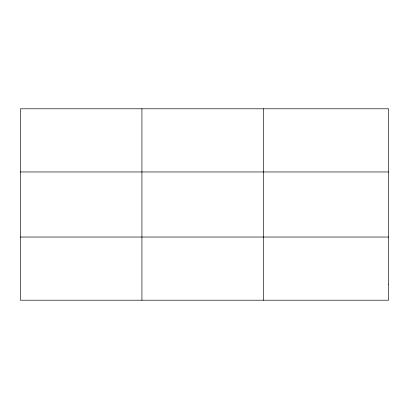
<?xml version="1.0" encoding="UTF-8"?>
<svg xmlns="http://www.w3.org/2000/svg" width="409" height="409" viewBox="0 0 409 409"><rect width="100%" height="100%" fill="white"/><g stroke="black" fill="none" stroke-linecap="round" stroke-linejoin="round"><path stroke-width="0.61" d="M141.923 300.206L141.923 108.794M263.396 300.206L263.396 108.794M20.45 171.959L388.55 171.959M20.45 237.041L388.55 237.041M388.55 284.419L388.55 300.206L20.45 300.206L20.45 108.794L388.55 108.794L388.55 284.419"/></g></svg>
